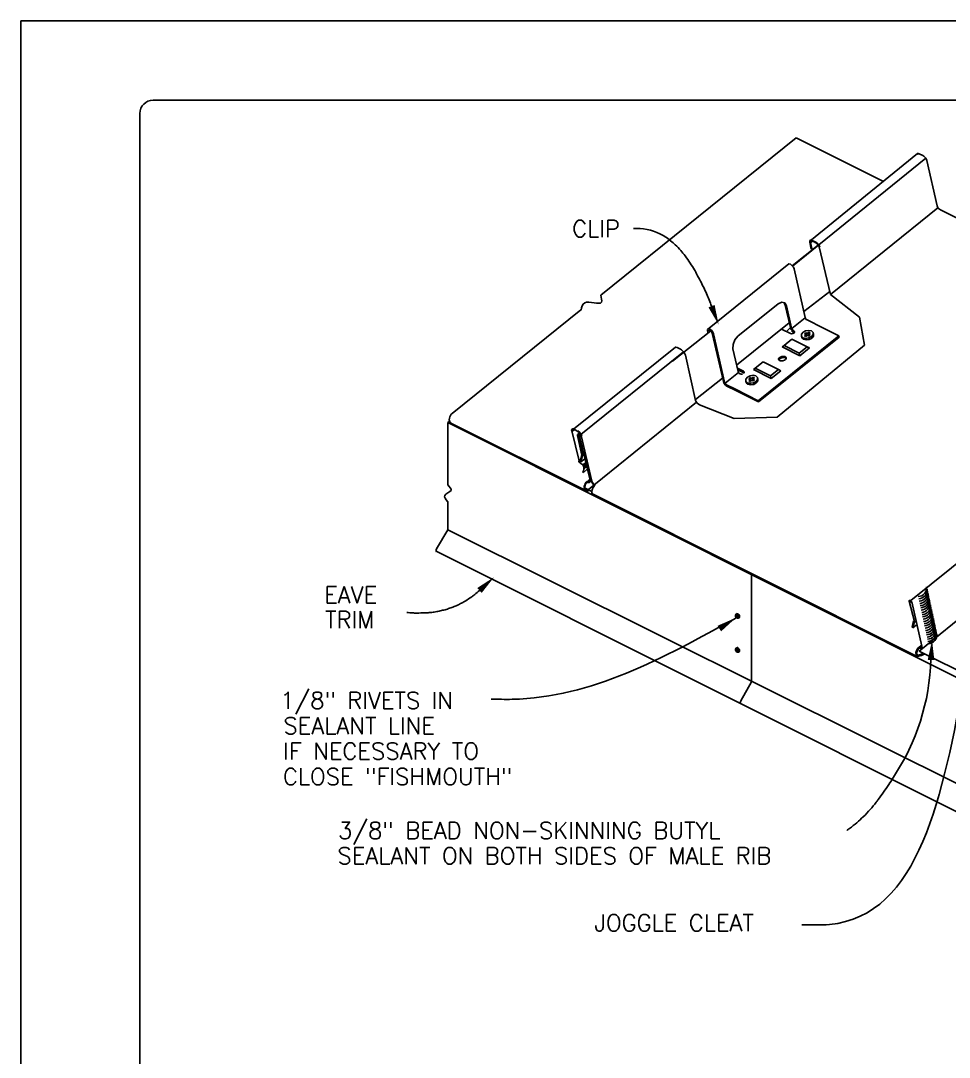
# Model space of a CAD drawing. Extents: x 119.2 to 127.7, y -2.6 to 8.4.
# Drawn here: x 119.209 to 123.594, y 3.485 to 8.379 of the extents above; entities that cross this region are included whole.
import ezdxf
from ezdxf.enums import TextEntityAlignment as Align

# ---------------------------------------------------------------- set-up
doc = ezdxf.new("R2010")
doc.units = 0
doc.header["$LTSCALE"] = 0.5
doc.header["$MEASUREMENT"] = 0
for name, color, linetype in [('BORDER', 9, 'CONTINUOUS'), ('DIM', 4, 'CONTINUOUS'), ('DWG', 2, 'CONTINUOUS'), ('PEN2', 7, 'CONTINUOUS')]:
    doc.layers.add(name, color=color, linetype=linetype)
doc.styles.get("Standard").update_dxf_attribs({"font": 'romans.shx'})

msp = doc.modelspace()

# ---------------------------------------------------------------- hatches: boundary and pattern name
at = {"layer": 'DWG'}
h = msp.add_hatch(dxfattribs=at)
h.set_pattern_fill('ANSI38', color=256, scale=0.25, style=0)
h.set_pattern_definition([(45, (121.66664, 5.09126), (-0.0220971, 0.0220971), []), (135, (121.66664, 5.09126), (-0.06629126, 0.0220971), [0.078125, -0.046875])])
h.paths.add_polyline_path([(122.8471, 6.9216), (122.8434, 6.9306), (122.8384, 6.9525), (122.8021, 6.9232), (122.8441, 6.9021), (122.8494, 6.9006), (122.8554, 6.9014), (122.8606, 6.9044), (122.8629, 6.9081), (122.8629, 6.9119), (122.8599, 6.9149), (122.8614, 6.9081), (122.8606, 6.9081), (122.8531, 6.9141)])

# ---------------------------------------------------------------- linework, layer by layer
at = {"layer": 'BORDER'}
for p, q in [((127.709, 8.3787), (119.209, 8.3787)), ((119.209, 8.3787), (119.209, -2.6213)), ((127.2715, 8.0037), (119.834, 8.0037)), ((119.7715, 7.9412), (119.7715, -2.1838))]:
    msp.add_line(p, q, dxfattribs=at)
msp.add_arc((119.834, 7.9412), 0.0625, 90, 180, dxfattribs=at)
at = {"layer": 'DIM', "color": 5}
for points, format in [([(122.4712, 7.0311, 0.010977), (122.4476, 7.0903, 0.018952), (122.4319, 7.1237, 0.001775), (122.3964, 7.1918, 0.010811), (122.3903, 7.2028, 0.015638), (122.3706, 7.2344, 0.013916), (122.3464, 7.2684, 0.020095), (122.3255, 7.294, 0.018129), (122.3002, 7.3205, 0.025296), (122.2779, 7.3402, 0.023451), (122.2518, 7.359, 0.030077), (122.2276, 7.3727, 0.131811), (122.1023, 7.3975, 0.032292)], "xyb"), ([(122.5048, 6.9436, 0, 0.0313, 0), (122.4712, 7.0311, 0.0313, 0.0313, 0)], "xyseb"), ([(121.4445, 5.7519, 0, 0.0313, 0), (121.3752, 5.6888, 0.0313, 0.0313, 0)], "xyseb"), ([(121.3752, 5.6888, -0.01402), (121.3527, 5.6693, -0.024948), (121.3392, 5.6594, -0.002784), (121.3075, 5.6386, -0.014114), (121.3011, 5.6348, -0.014531), (121.2812, 5.6242, -0.014488), (121.2608, 5.6148, -0.014349), (121.2397, 5.6066, -0.014475), (121.2183, 5.5996, -0.013802), (121.1959, 5.5937, -0.014079), (121.1736, 5.5891, -0.012967), (121.15, 5.5855, -0.013363), (121.1268, 5.5833, -0.011951), (121.1197, 5.583, -0.002048), (121.0778, 5.5822, -0.021234), (121.0594, 5.5828, -0.009835), (121.0324, 5.5852)], "xyb"), ([(122.5866, 5.5599, 0, 0.0313, 0), (122.5079, 5.5089, 0.0313, 0.0313, 0)], "xyseb"), ([(123.5126, 5.4542, 0, 0.0313, 0), (123.5077, 5.3606, 0.0313, 0.0313, 0)], "xyseb"), ([(123.5069, 5.3631, -0.141025), (123.3299, 4.8068, -0.021594), (123.3079, 4.772, -0.00226), (123.2586, 4.7015, -0.012453), (123.2492, 4.689, -0.016483), (123.2207, 4.655, -0.015189), (123.1875, 4.6202, -0.019589), (123.1572, 4.5925, -0.018335), (123.1228, 4.5656, -0.009412), (123.1095, 4.5563, -0.009634)], "xyb")]:
    msp.add_lwpolyline(points, format=format, dxfattribs=at)
for points in [[(121.4298, 5.1759), (121.5302, 5.175), (122.5862, 5.5584)], [(122.8976, 4.1106), (123.0278, 4.112), (123.6693, 5.2936)]]:
    msp.add_spline(points, degree=3, dxfattribs=at)
at = {"layer": 'DWG'}
for p, q in [((122.8707, 7.826), (121.9483, 7.0826)), ((122.8707, 7.826), (123.2802, 7.6213)), ((123.4437, 7.7525), (122.9351, 7.3381)), ((123.4415, 7.7503), (123.4437, 7.7525)), ((123.4475, 7.7525), (123.4437, 7.7525)), ((123.4445, 7.7473), (123.446, 7.7488)), ((123.446, 7.7488), (123.4475, 7.7525)), ((123.4475, 7.7525), (123.452, 7.751)), ((123.452, 7.751), (123.4685, 7.7428)), ((123.4685, 7.7428), (123.4737, 7.7398)), ((123.4737, 7.7398), (123.4782, 7.7353)), ((123.4782, 7.7353), (123.4827, 7.73)), ((123.4827, 7.73), (122.8533, 7.2205)), ((123.4827, 7.73), (123.4857, 7.724)), ((123.4857, 7.724), (123.4872, 7.7188)), ((123.4872, 7.7188), (123.4857, 7.724)), ((123.536, 7.505), (123.4872, 7.7188)), ((123.5405, 7.496), (123.033, 7.0862)), ((123.5375, 7.5005), (123.536, 7.505)), ((123.5375, 7.5005), (123.5405, 7.496)), ((123.5405, 7.496), (123.5435, 7.4923)), ((123.5435, 7.4923), (123.5405, 7.496)), ((123.5472, 7.4885), (123.5435, 7.4923)), ((123.5435, 7.4923), (123.5472, 7.4885)), ((123.5517, 7.4855), (123.5472, 7.4885)), ((123.5472, 7.4885), (123.5517, 7.4855)), ((123.5472, 7.4885), (123.5517, 7.4855)), ((123.5517, 7.4855), (124.267, 7.1278)), ((122.9409, 7.3424), (122.9349, 7.3371)), ((122.9349, 7.3371), (122.9356, 7.3409)), ((122.9356, 7.3409), (122.9349, 7.3371)), ((122.9349, 7.3326), (122.9461, 7.3409)), ((122.9356, 7.3409), (122.9379, 7.3424)), ((122.9386, 7.3424), (122.9356, 7.3409)), ((122.9439, 7.3409), (122.9379, 7.3349)), ((122.9424, 7.3431), (122.9386, 7.3424)), ((122.9424, 7.3431), (122.9409, 7.3394)), ((122.9409, 7.3394), (122.9409, 7.3424)), ((122.9409, 7.3394), (122.9469, 7.3409)), ((122.9641, 7.3296), (122.9424, 7.3431)), ((122.9461, 7.3409), (122.9439, 7.3409)), ((122.9469, 7.3409), (122.9634, 7.3334)), ((122.8519, 7.222), (122.9744, 7.3194)), ((122.9349, 7.3371), (122.9349, 7.3326)), ((122.9349, 7.3326), (122.9424, 7.3004)), ((122.9379, 7.3349), (122.9409, 7.3394)), ((122.9379, 7.3349), (122.9386, 7.3371)), ((122.9386, 7.3371), (122.9379, 7.3349)), ((122.9386, 7.3311), (122.9379, 7.3349)), ((122.9386, 7.3371), (122.9409, 7.3394)), ((122.9386, 7.3311), (122.9469, 7.3371)), ((122.9454, 7.3026), (122.9386, 7.3311)), ((122.9439, 7.3394), (122.9409, 7.3394)), ((122.9409, 7.3394), (122.9491, 7.3386)), ((122.9424, 7.3004), (122.9454, 7.3026)), ((122.9476, 7.3379), (122.9439, 7.3394)), ((122.9491, 7.3386), (122.9476, 7.3379)), ((122.9634, 7.3334), (122.9731, 7.3251)), ((122.9784, 7.3154), (122.9641, 7.3296)), ((122.9679, 7.3274), (122.9641, 7.3296)), ((122.9679, 7.3274), (122.9679, 7.3296)), ((122.9716, 7.3236), (122.9679, 7.3274)), ((122.9776, 7.3146), (122.9716, 7.3236)), ((122.9731, 7.3251), (122.9806, 7.3146)), ((122.9761, 7.3199), (122.9746, 7.3191)), ((122.9746, 7.3191), (122.9776, 7.3146)), ((122.9769, 7.3199), (122.9761, 7.3199)), ((122.9776, 7.3146), (122.9791, 7.3109)), ((122.9806, 7.3146), (122.9784, 7.3154)), ((122.9791, 7.3109), (122.9806, 7.3116)), ((122.9791, 7.3109), (123.033, 7.0862)), ((122.9806, 7.3146), (122.9821, 7.3094)), ((122.4526, 6.9216), (122.8368, 7.231)), ((122.8366, 7.2306), (122.8434, 7.2291)), ((122.8434, 7.2291), (122.8509, 7.2231)), ((122.8524, 7.2231), (122.8501, 7.2254)), ((122.8509, 7.2231), (122.8576, 7.2156)), ((122.8576, 7.2156), (122.8614, 7.2066)), ((122.8614, 7.2066), (122.9131, 6.9779)), ((122.9069, 7.0055), (123.0294, 7.101)), ((122.8029, 7.0506), (122.7864, 7.0424)), ((122.8171, 7.0476), (122.8029, 7.0506)), ((122.8194, 7.0364), (122.8134, 7.0476)), ((122.8254, 7.0334), (122.8171, 7.0476)), ((123.033, 7.0862), (123.1704, 6.9794)), ((121.8541, 7.0144), (121.2467, 6.525)), ((122.7864, 7.0424), (122.5959, 6.8894)), ((122.8434, 6.9306), (122.8194, 7.0364)), ((122.8194, 7.0364), (122.8254, 7.0334)), ((122.8494, 6.9269), (122.8254, 7.0334)), ((122.5898, 6.7522), (122.8384, 6.9525)), ((122.8501, 6.9254), (122.9139, 6.9764)), ((122.9131, 6.9779), (122.9154, 6.9734)), ((122.9154, 6.9734), (122.9184, 6.9689)), ((122.9184, 6.9689), (122.9229, 6.9659)), ((122.9229, 6.9659), (122.9964, 6.9291)), ((123.1704, 6.9794), (123.194, 6.8473)), ((122.2873, 6.772), (122.4676, 6.9153)), ((122.4571, 6.9246), (122.4526, 6.9216)), ((122.4526, 6.9171), (122.4526, 6.9216)), ((122.4534, 6.9059), (122.4526, 6.9171)), ((122.4631, 6.9231), (122.4571, 6.9246)), ((122.4594, 6.9156), (122.4586, 6.9134)), ((122.4624, 6.9156), (122.4586, 6.9134)), ((122.4586, 6.9134), (122.4594, 6.9156)), ((122.4586, 6.9134), (122.4594, 6.9104)), ((122.4624, 6.9179), (122.4594, 6.9156)), ((122.4594, 6.9156), (122.4616, 6.9171)), ((122.4654, 6.9164), (122.4616, 6.9171)), ((122.4646, 6.9194), (122.4624, 6.9179)), ((122.4631, 6.9231), (122.4706, 6.9171)), ((122.4639, 6.9186), (122.4646, 6.9194)), ((122.4691, 6.9134), (122.4654, 6.9164)), ((122.4661, 6.9141), (122.4699, 6.9111)), ((122.4729, 6.9089), (122.4691, 6.9134)), ((122.4774, 6.9089), (122.4706, 6.9171)), ((122.4736, 6.9059), (122.4714, 6.9081)), ((122.4744, 6.9036), (122.4729, 6.9089)), ((122.527, 6.6747), (122.4744, 6.9036)), ((122.4811, 6.9006), (122.4774, 6.9089)), ((122.5329, 6.6719), (122.4811, 6.9006)), ((122.8441, 6.9021), (122.8021, 6.9232)), ((122.8471, 6.9216), (122.8434, 6.9306)), ((122.8494, 6.9006), (122.8441, 6.9021)), ((122.8471, 6.9216), (122.8516, 6.9224)), ((122.8531, 6.9141), (122.8471, 6.9216)), ((122.8516, 6.9224), (122.8494, 6.9269)), ((122.8554, 6.9014), (122.8494, 6.9006)), ((122.8516, 6.9224), (122.8554, 6.9179)), ((122.8606, 6.9081), (122.8531, 6.9141)), ((122.8554, 6.9179), (122.8591, 6.9149)), ((122.8606, 6.9044), (122.8554, 6.9014)), ((122.8591, 6.9149), (122.8599, 6.9149)), ((122.8614, 6.9081), (122.8599, 6.9149)), ((122.8599, 6.9149), (122.8629, 6.9119)), ((122.8599, 6.9149), (122.8629, 6.9119)), ((122.8629, 6.9081), (122.8606, 6.9044)), ((122.8606, 6.9081), (122.8606, 6.9081)), ((122.8614, 6.9081), (122.8606, 6.9081)), ((122.8614, 6.9081), (122.8614, 6.9081)), ((122.8629, 6.9119), (122.8629, 6.9081)), ((122.9032, 6.9082), (122.896, 6.8988)), ((122.9157, 6.9146), (122.9032, 6.9082)), ((122.9101, 6.9003), (122.9168, 6.9057)), ((122.9168, 6.897), (122.9101, 6.9003)), ((122.9145, 6.8985), (122.9178, 6.9011)), ((122.9306, 6.9169), (122.9157, 6.9146)), ((122.9178, 6.9011), (122.9168, 6.9057)), ((122.9168, 6.9057), (122.9234, 6.9023)), ((122.9178, 6.9011), (122.9244, 6.8977)), ((122.9234, 6.9023), (122.9301, 6.9077)), ((122.9244, 6.8977), (122.9234, 6.9023)), ((122.9244, 6.8977), (122.9311, 6.9029)), ((122.9311, 6.9029), (122.9301, 6.9077)), ((122.9301, 6.9077), (122.9367, 6.9041)), ((122.9367, 6.9041), (122.9303, 6.899)), ((122.9434, 6.9139), (122.9306, 6.9169)), ((122.9311, 6.9029), (122.9334, 6.9016)), ((122.9434, 6.9139), (122.9508, 6.9067)), ((122.9526, 6.8993), (122.9508, 6.9067)), ((122.9508, 6.9067), (122.9528, 6.8898)), ((122.9964, 6.9291), (123.0721, 6.8916)), ((125.0042, 6.9222), (123.4051, 5.6357)), ((122.5809, 6.8721), (122.5726, 6.8504)), ((122.5959, 6.8894), (122.5809, 6.8721)), ((123.0721, 6.8916), (122.6919, 6.5849)), ((122.6934, 6.5789), (123.0736, 6.8849)), ((122.8134, 6.8459), (122.8502, 6.8757)), ((122.8502, 6.8757), (122.9227, 6.8391)), ((122.896, 6.8988), (122.8963, 6.8893)), ((122.8978, 6.8819), (122.8963, 6.8893)), ((122.8963, 6.8893), (122.9037, 6.8819)), ((122.8978, 6.8819), (122.9055, 6.8747)), ((122.9055, 6.8747), (122.9037, 6.8819)), ((122.9037, 6.8819), (122.9165, 6.8791)), ((122.9183, 6.8719), (122.9055, 6.8747)), ((122.9104, 6.8916), (122.9168, 6.897)), ((122.917, 6.8883), (122.9104, 6.8916)), ((122.9147, 6.8898), (122.9178, 6.8924)), ((122.9313, 6.8811), (122.9165, 6.8791)), ((122.9165, 6.8791), (122.9183, 6.8719)), ((122.9178, 6.8924), (122.9168, 6.897)), ((122.9237, 6.8936), (122.917, 6.8883)), ((122.9183, 6.8719), (122.9329, 6.874)), ((122.9303, 6.8901), (122.9237, 6.8936)), ((122.9303, 6.899), (122.9313, 6.8942)), ((122.9303, 6.899), (122.937, 6.8954)), ((122.937, 6.8954), (122.9303, 6.8901)), ((122.9313, 6.8942), (122.9336, 6.8929)), ((122.9439, 6.8878), (122.9313, 6.8811)), ((122.9313, 6.8811), (122.9329, 6.874)), ((122.9329, 6.874), (122.9457, 6.8806)), ((122.951, 6.897), (122.9439, 6.8878)), ((122.9457, 6.8806), (122.9439, 6.8878)), ((122.9467, 6.8819), (122.9528, 6.8898)), ((122.9528, 6.8898), (122.951, 6.897)), ((123.0736, 6.8849), (123.0721, 6.8916)), ((121.8112, 6.4436), (122.3004, 6.838)), ((121.8462, 6.419), (122.3394, 6.8151)), ((122.2994, 6.838), (122.2972, 6.8358)), ((122.2994, 6.838), (122.3032, 6.838)), ((122.3032, 6.838), (122.3084, 6.8365)), ((122.3084, 6.8365), (122.3242, 6.8283)), ((122.3242, 6.8283), (122.3294, 6.8253)), ((122.3294, 6.8253), (122.3393, 6.8154)), ((122.3382, 6.8165), (122.3427, 6.8113)), ((122.3427, 6.8113), (122.3457, 6.8053)), ((122.3457, 6.8053), (122.348, 6.8)), ((122.3457, 6.8053), (122.348, 6.8)), ((122.5726, 6.8504), (122.5719, 6.8294)), ((122.5719, 6.8294), (122.5966, 6.7229)), ((123.194, 6.8473), (122.7811, 6.5069)), ((122.8134, 6.8459), (122.805, 6.8391)), ((122.805, 6.8391), (122.8883, 6.7973)), ((122.8134, 6.8459), (122.8858, 6.8095)), ((122.8858, 6.8095), (122.9226, 6.8392)), ((122.8858, 6.8095), (122.8883, 6.7973)), ((122.8883, 6.7973), (122.9334, 6.8337)), ((122.9227, 6.8391), (122.9334, 6.8337)), ((122.348, 6.8), (122.396, 6.5863)), ((122.6777, 6.7387), (122.7145, 6.7685)), ((122.7145, 6.7685), (122.787, 6.7319)), ((122.5351, 6.6674), (122.5981, 6.7184)), ((122.6221, 6.7236), (122.5936, 6.7379)), ((122.6236, 6.7169), (122.5951, 6.7311)), ((122.5981, 6.7184), (122.5966, 6.7229)), ((122.5981, 6.7184), (122.6019, 6.7139)), ((122.6019, 6.7139), (122.6064, 6.7109)), ((122.6064, 6.7109), (122.6116, 6.7094)), ((122.6064, 6.7109), (122.6064, 6.7109)), ((122.6116, 6.7094), (122.6176, 6.7101)), ((122.6251, 6.7206), (122.6221, 6.7236)), ((122.6236, 6.7169), (122.6221, 6.7236)), ((122.6221, 6.7236), (122.6251, 6.7206)), ((122.6229, 6.7131), (122.6259, 6.7169)), ((122.6236, 6.7169), (122.6244, 6.7161)), ((122.6244, 6.7161), (122.6236, 6.7169)), ((122.6259, 6.7169), (122.6251, 6.7206)), ((122.6251, 6.7206), (122.6259, 6.7184)), ((122.6531, 6.7026), (122.6676, 6.7049)), ((122.6676, 6.7049), (122.6804, 6.7018)), ((122.6777, 6.7387), (122.6693, 6.732)), ((122.6693, 6.732), (122.7526, 6.6901)), ((122.6777, 6.7387), (122.7501, 6.7023)), ((122.7501, 6.7023), (122.7869, 6.732)), ((122.7526, 6.6901), (122.7977, 6.7265)), ((122.787, 6.7319), (122.7977, 6.7265)), ((122.5233, 6.6908), (122.395, 6.5906)), ((122.5306, 6.6666), (122.527, 6.6747)), ((122.5306, 6.6666), (122.5329, 6.6719)), ((122.5351, 6.6674), (122.5306, 6.6666)), ((122.5366, 6.6584), (122.5306, 6.6666)), ((122.5329, 6.6719), (122.5351, 6.6674)), ((122.5389, 6.6629), (122.5351, 6.6674)), ((122.5441, 6.6531), (122.5366, 6.6584)), ((122.5426, 6.6599), (122.5389, 6.6629)), ((122.5426, 6.6599), (122.5389, 6.6629)), ((122.5839, 6.6389), (122.5426, 6.6599)), ((122.6334, 6.6867), (122.6405, 6.6962)), ((122.6336, 6.6773), (122.6334, 6.6867)), ((122.6336, 6.6773), (122.6352, 6.6698)), ((122.641, 6.6698), (122.6336, 6.6773)), ((122.6352, 6.6698), (122.6426, 6.6627)), ((122.6405, 6.6962), (122.6531, 6.7026)), ((122.6426, 6.6627), (122.641, 6.6698)), ((122.6538, 6.667), (122.641, 6.6698)), ((122.6426, 6.6627), (122.6556, 6.6599)), ((122.6472, 6.6883), (122.6538, 6.6936)), ((122.6541, 6.6849), (122.6472, 6.6883)), ((122.6474, 6.6796), (122.6541, 6.6849)), ((122.6543, 6.6762), (122.6474, 6.6796)), ((122.6548, 6.689), (122.6518, 6.6865)), ((122.6551, 6.6803), (122.652, 6.6778)), ((122.6548, 6.689), (122.6538, 6.6936)), ((122.6538, 6.6936), (122.6607, 6.6903)), ((122.6687, 6.6691), (122.6538, 6.667)), ((122.6538, 6.667), (122.6556, 6.6599)), ((122.6541, 6.6849), (122.6551, 6.6803)), ((122.661, 6.6816), (122.6543, 6.6762)), ((122.6618, 6.6857), (122.6548, 6.689)), ((122.6556, 6.6599), (122.6702, 6.6619)), ((122.6607, 6.6903), (122.6674, 6.6957)), ((122.6618, 6.6857), (122.6607, 6.6903)), ((122.6676, 6.678), (122.661, 6.6816)), ((122.6684, 6.6908), (122.6618, 6.6857)), ((122.6684, 6.6908), (122.6674, 6.6957)), ((122.6674, 6.6957), (122.674, 6.6921)), ((122.674, 6.6921), (122.6674, 6.6867)), ((122.6687, 6.6821), (122.6674, 6.6867)), ((122.6674, 6.6867), (122.6743, 6.6834)), ((122.6743, 6.6834), (122.6676, 6.678)), ((122.6707, 6.6895), (122.6684, 6.6908)), ((122.6687, 6.6821), (122.671, 6.6808)), ((122.6812, 6.6757), (122.6687, 6.6691)), ((122.6702, 6.6619), (122.6687, 6.6691)), ((122.6702, 6.6619), (122.6827, 6.6686)), ((122.6804, 6.7018), (122.6881, 6.6947)), ((122.6884, 6.6849), (122.6812, 6.6757)), ((122.6812, 6.6757), (122.6827, 6.6686)), ((122.6827, 6.6686), (122.6899, 6.6778)), ((122.6896, 6.6872), (122.6881, 6.6947)), ((122.6881, 6.6947), (122.6899, 6.6778)), ((122.6899, 6.6778), (122.6884, 6.6849)), ((122.7501, 6.7023), (122.7526, 6.6901)), ((125.0612, 6.7017), (123.4515, 5.4027)), ((122.5854, 6.6329), (122.5441, 6.6531)), ((122.5839, 6.6389), (122.6919, 6.5849)), ((122.6934, 6.5789), (122.5854, 6.6329)), ((122.4004, 6.5773), (121.8824, 6.16)), ((122.396, 6.5863), (122.3975, 6.5818)), ((122.3975, 6.5818), (122.4035, 6.5728)), ((122.4035, 6.5728), (122.4005, 6.5773)), ((122.408, 6.5698), (122.4035, 6.5728)), ((122.4117, 6.5668), (122.408, 6.5698)), ((122.408, 6.5698), (122.4139, 6.565)), ((122.5786, 6.5001), (122.4139, 6.565)), ((122.6919, 6.5849), (122.6934, 6.5789)), ((122.6919, 6.5849), (122.6934, 6.5789)), ((121.2385, 6.5145), (121.2355, 6.5085)), ((121.2385, 6.5145), (121.2422, 6.5205)), ((121.2467, 6.525), (121.2422, 6.5205)), ((121.2252, 6.4822), (121.2336, 6.4879)), ((121.2252, 6.1874), (121.2252, 6.4822)), ((123.8343, 5.1752), (121.2252, 6.4822)), ((121.2325, 6.495), (121.2332, 6.5017)), ((121.2325, 6.495), (121.2332, 6.5017)), ((121.2332, 6.489), (121.2325, 6.495)), ((121.2332, 6.5017), (121.2355, 6.5085)), ((121.2332, 6.489), (121.2347, 6.4845)), ((121.2377, 6.4807), (121.2347, 6.4845)), ((121.2375, 6.4809), (121.8835, 6.158)), ((121.2415, 6.4792), (121.2377, 6.4807)), ((122.7811, 6.5069), (122.5786, 6.5001)), ((121.8107, 6.4467), (121.8122, 6.4505)), ((121.8107, 6.4467), (121.8197, 6.4505)), ((121.8122, 6.4505), (121.8107, 6.4467)), ((121.8115, 6.4422), (121.8107, 6.4467)), ((121.813, 6.4437), (121.8115, 6.4422)), ((121.8115, 6.4422), (121.813, 6.4437)), ((121.846, 6.3012), (121.8115, 6.4422)), ((121.822, 6.4505), (121.8122, 6.4505)), ((121.8137, 6.4445), (121.8152, 6.4467)), ((121.8145, 6.4407), (121.8137, 6.4445)), ((121.8182, 6.452), (121.8145, 6.452)), ((121.8227, 6.4467), (121.8145, 6.4407)), ((121.8167, 6.4482), (121.8152, 6.4467)), ((121.8197, 6.449), (121.8167, 6.4482)), ((121.8182, 6.452), (121.8197, 6.449)), ((121.8227, 6.4505), (121.8182, 6.452)), ((121.8197, 6.4505), (121.8197, 6.449)), ((121.8197, 6.449), (121.8235, 6.4475)), ((121.8227, 6.4505), (121.822, 6.4505)), ((121.84, 6.4392), (121.8227, 6.4505)), ((121.825, 6.4482), (121.8227, 6.4467)), ((121.8235, 6.4475), (121.825, 6.4482)), ((121.8385, 6.425), (121.8377, 6.4235)), ((121.8377, 6.4212), (121.8422, 6.4242)), ((121.8475, 6.419), (121.8377, 6.4235)), ((121.8377, 6.4235), (121.8377, 6.4212)), ((121.8587, 6.3282), (121.8377, 6.4212)), ((121.8482, 6.431), (121.8385, 6.425)), ((121.8407, 6.4257), (121.8385, 6.425)), ((121.849, 6.4347), (121.8392, 6.443)), ((121.8394, 6.4136), (121.8417, 6.4154)), ((121.8437, 6.437), (121.84, 6.4392)), ((121.84, 6.4392), (121.852, 6.4295)), ((121.8407, 6.4212), (121.8505, 6.4272)), ((121.843, 6.425), (121.8407, 6.4257)), ((121.8452, 6.4235), (121.8407, 6.4212)), ((121.8407, 6.4212), (121.8407, 6.4197)), ((121.8407, 6.4197), (121.8407, 6.4212)), ((121.8565, 6.4205), (121.8407, 6.4197)), ((121.8407, 6.4197), (121.8625, 6.326)), ((121.8422, 6.4242), (121.843, 6.425)), ((121.8452, 6.4205), (121.8422, 6.422)), ((121.843, 6.425), (121.8452, 6.4235)), ((121.8475, 6.4332), (121.8437, 6.437)), ((121.8497, 6.4175), (121.8452, 6.4235)), ((121.8452, 6.4235), (121.8475, 6.4205)), ((121.8467, 6.4182), (121.8452, 6.4205)), ((121.8475, 6.4167), (121.8467, 6.4182)), ((121.8512, 6.4287), (121.8475, 6.4332)), ((121.8475, 6.4205), (121.8527, 6.4242)), ((121.8977, 6.2097), (121.8475, 6.4167)), ((121.849, 6.4347), (121.8482, 6.431)), ((121.8565, 6.4242), (121.849, 6.4347)), ((121.8542, 6.425), (121.8497, 6.4175)), ((121.8497, 6.4175), (121.8505, 6.4152)), ((121.8505, 6.4152), (121.855, 6.4182)), ((121.852, 6.4295), (121.8512, 6.4287)), ((121.8512, 6.4287), (121.8535, 6.4242)), ((121.8527, 6.4242), (121.8565, 6.4242)), ((121.855, 6.4197), (121.8535, 6.4242)), ((121.855, 6.4182), (121.8565, 6.4205)), ((121.9067, 6.2045), (121.855, 6.4197)), ((121.858, 6.4182), (121.8565, 6.4242)), ((121.8587, 6.3282), (121.8512, 6.299)), ((121.8625, 6.326), (121.8542, 6.296)), ((121.8602, 6.329), (121.8587, 6.3282)), ((121.8662, 6.329), (121.8602, 6.329)), ((121.8625, 6.326), (121.8662, 6.329)), ((121.843, 6.3027), (121.8527, 6.296)), ((121.8475, 6.2975), (121.843, 6.3027)), ((121.8445, 6.299), (121.846, 6.3012)), ((121.8467, 6.2952), (121.8445, 6.299)), ((121.846, 6.3012), (121.8527, 6.3072)), ((121.8505, 6.2937), (121.8467, 6.2952)), ((121.8505, 6.2997), (121.8475, 6.2975)), ((121.8497, 6.2915), (121.8512, 6.2922)), ((121.864, 6.2817), (121.8497, 6.2915)), ((121.8512, 6.2922), (121.8505, 6.2937)), ((121.8557, 6.302), (121.8512, 6.299)), ((121.8512, 6.299), (121.8557, 6.302)), ((121.8512, 6.299), (121.8542, 6.296)), ((121.8542, 6.296), (121.8707, 6.3095)), ((121.8632, 6.2795), (121.867, 6.2765)), ((121.8662, 6.2757), (121.8632, 6.2795)), ((121.864, 6.2817), (121.8752, 6.29)), ((121.8677, 6.278), (121.864, 6.2817)), ((121.8715, 6.2697), (121.8662, 6.2757)), ((121.8662, 6.2465), (121.8677, 6.269)), ((121.867, 6.2765), (121.8677, 6.278)), ((121.8677, 6.278), (121.8767, 6.2847)), ((121.87, 6.2735), (121.8677, 6.278)), ((121.879, 6.275), (121.8677, 6.269)), ((121.8677, 6.272), (121.8692, 6.2727)), ((121.8677, 6.269), (121.8677, 6.272)), ((121.8677, 6.269), (121.8715, 6.2697)), ((121.8692, 6.2727), (121.87, 6.2735)), ((121.8775, 6.2795), (121.87, 6.2735)), ((121.87, 6.2735), (121.8715, 6.2697)), ((121.8715, 6.2667), (121.879, 6.2727)), ((121.8715, 6.2697), (121.8715, 6.2667)), ((121.8767, 6.2847), (121.8775, 6.2795)), ((121.8625, 6.2495), (121.867, 6.2532)), ((121.8662, 6.2465), (121.8625, 6.2495)), ((121.8662, 6.2465), (121.882, 6.26)), ((121.87, 6.1812), (121.8692, 6.1745)), ((121.8692, 6.1745), (121.8707, 6.1775)), ((121.8722, 6.188), (121.87, 6.1812)), ((121.87, 6.1685), (121.8722, 6.1767)), ((121.873, 6.1707), (121.87, 6.1685)), ((121.87, 6.1685), (121.8715, 6.164)), ((121.8707, 6.1775), (121.8737, 6.1835)), ((121.906, 6.1565), (121.8714, 6.1737)), ((121.8752, 6.194), (121.8722, 6.188)), ((121.8722, 6.1767), (121.8737, 6.1835)), ((121.8752, 6.1662), (121.873, 6.1707)), ((121.8737, 6.1835), (121.876, 6.1902)), ((121.879, 6.2), (121.8752, 6.194)), ((121.8782, 6.1632), (121.8752, 6.1662)), ((121.876, 6.1902), (121.8805, 6.1962)), ((121.8782, 6.1977), (121.8805, 6.1962)), ((121.879, 6.2), (121.8842, 6.2045)), ((121.8805, 6.1962), (121.885, 6.2015)), ((121.8827, 6.2022), (121.8902, 6.1992)), ((121.8857, 6.2007), (121.8827, 6.2022)), ((121.8842, 6.2045), (121.885, 6.2037)), ((121.8842, 6.2037), (121.885, 6.2037)), ((121.885, 6.2015), (121.8842, 6.2037)), ((121.885, 6.2037), (121.8932, 6.2105)), ((121.885, 6.2037), (121.8887, 6.203)), ((121.885, 6.2037), (121.885, 6.2037)), ((121.9015, 6.212), (121.8857, 6.2007)), ((121.8887, 6.203), (121.903, 6.206)), ((121.8917, 6.203), (121.8887, 6.203)), ((121.9052, 6.2082), (121.8902, 6.1992)), ((121.8902, 6.1992), (121.8917, 6.203)), ((121.8902, 6.1992), (121.894, 6.1992)), ((121.8932, 6.2045), (121.8917, 6.203)), ((121.8917, 6.203), (121.8932, 6.2045)), ((121.8932, 6.2105), (121.8977, 6.2097)), ((121.894, 6.2112), (121.8962, 6.2127)), ((121.8947, 6.2075), (121.894, 6.2112)), ((121.894, 6.2045), (121.8947, 6.2075)), ((121.894, 6.1992), (121.903, 6.206)), ((121.897, 6.2022), (121.894, 6.2045)), ((121.8962, 6.2127), (121.8977, 6.2097)), ((121.8977, 6.2045), (121.897, 6.2022)), ((121.8977, 6.2097), (121.8977, 6.2045)), ((121.8977, 6.2045), (121.9022, 6.2082)), ((121.903, 6.206), (121.8977, 6.2045)), ((121.9022, 6.2082), (121.9052, 6.2082)), ((121.903, 6.206), (121.9037, 6.206)), ((121.9052, 6.2075), (121.9037, 6.206)), ((121.9037, 6.206), (121.9052, 6.2075)), ((121.9037, 6.206), (121.9052, 6.2007)), ((121.909, 6.1955), (121.9052, 6.2007)), ((121.9052, 6.2007), (121.9142, 6.1902)), ((121.9082, 6.2007), (121.9067, 6.2045)), ((121.909, 6.1692), (121.9075, 6.1625)), ((121.9075, 6.1647), (121.909, 6.1692)), ((121.9112, 6.1962), (121.9082, 6.2007)), ((121.9142, 6.1917), (121.9082, 6.2007)), ((121.909, 6.1955), (121.9097, 6.1962)), ((121.9127, 6.1895), (121.909, 6.1955)), ((121.909, 6.1692), (121.912, 6.1752)), ((121.912, 6.1752), (121.9105, 6.173)), ((121.912, 6.1752), (121.9165, 6.1812)), ((121.918, 6.185), (121.9127, 6.1895)), ((121.9142, 6.1917), (121.9187, 6.1842)), ((121.9142, 6.1902), (121.9142, 6.1917)), ((121.9165, 6.1812), (121.921, 6.1857)), ((121.9165, 6.1812), (121.918, 6.185)), ((121.9217, 6.1857), (121.918, 6.188)), ((121.918, 6.185), (121.9187, 6.1865)), ((121.9187, 6.1842), (121.918, 6.185)), ((121.8715, 6.164), (121.8745, 6.1602)), ((121.8745, 6.1602), (121.8752, 6.1602)), ((121.8752, 6.1602), (121.879, 6.158)), ((121.8827, 6.1625), (121.8782, 6.1632)), ((121.879, 6.158), (121.8835, 6.158)), ((121.888, 6.1632), (121.8827, 6.1625)), ((121.8835, 6.158), (121.8887, 6.1595)), ((121.891, 6.161), (121.888, 6.1632)), ((121.8887, 6.1595), (121.891, 6.161)), ((121.9075, 6.1625), (121.9067, 6.1557)), ((121.9067, 6.1557), (121.9067, 6.1497)), ((121.9067, 6.1497), (121.909, 6.1452)), ((121.909, 6.1452), (121.912, 6.1415)), ((121.909, 6.1452), (123.4457, 5.375)), ((121.912, 6.1415), (121.9157, 6.14)), ((121.2252, 5.975), (121.2252, 6.1082)), ((121.1727, 5.885), (121.2252, 5.975)), ((124.4982, 4.3445), (121.2252, 5.975)), ((121.1712, 5.8813), (121.1705, 5.8768)), ((121.1705, 5.8768), (121.1712, 5.8738)), ((121.1705, 5.8768), (121.1712, 5.8738)), ((121.1712, 5.8813), (121.1727, 5.885)), ((121.1727, 5.885), (121.1712, 5.8813)), ((121.1712, 5.8738), (121.1727, 5.8715)), ((121.1712, 5.8738), (123.7842, 4.5658)), ((122.6607, 5.763), (122.6607, 5.2573)), ((123.4045, 5.6405), (123.4052, 5.642)), ((123.4082, 5.6412), (123.4045, 5.6382)), ((123.4045, 5.6405), (123.4045, 5.6382)), ((123.4045, 5.6382), (123.4045, 5.6405)), ((123.4045, 5.6405), (123.4075, 5.6382)), ((123.415, 5.6337), (123.4045, 5.6405)), ((123.4075, 5.6367), (123.4045, 5.6405)), ((123.4045, 5.6382), (123.4292, 5.5422)), ((123.4052, 5.642), (123.4067, 5.6427)), ((123.4067, 5.6427), (123.409, 5.642)), ((123.4112, 5.639), (123.4075, 5.6367)), ((123.4075, 5.6367), (123.4075, 5.6382)), ((123.4075, 5.6382), (123.4075, 5.6367)), ((123.4082, 5.639), (123.4082, 5.6412)), ((123.4097, 5.6382), (123.4082, 5.639)), ((123.409, 5.642), (123.412, 5.6397)), ((123.412, 5.6367), (123.4097, 5.6382)), ((123.412, 5.6397), (123.4142, 5.6375)), ((123.4142, 5.633), (123.412, 5.6367)), ((123.4142, 5.6375), (123.4135, 5.6352)), ((123.4135, 5.6352), (123.4142, 5.633)), ((123.4142, 5.6375), (123.4165, 5.6345)), ((123.4165, 5.6345), (123.415, 5.6337)), ((123.4637, 5.426), (123.4165, 5.6345)), ((123.433, 5.546), (123.418, 5.5152)), ((123.418, 5.5152), (123.4255, 5.5452)), ((123.4292, 5.5422), (123.421, 5.513)), ((123.4255, 5.5452), (123.427, 5.546)), ((123.421, 5.513), (123.418, 5.5152)), ((123.418, 5.5152), (123.421, 5.513)), ((123.421, 5.513), (123.4375, 5.5257)), ((123.436, 5.3915), (123.4367, 5.3975)), ((123.439, 5.3937), (123.436, 5.3915)), ((123.4367, 5.3975), (123.4427, 5.4072)), ((123.439, 5.4012), (123.4367, 5.3975)), ((123.4367, 5.3952), (123.4367, 5.3975)), ((123.439, 5.3937), (123.4367, 5.3952)), ((123.4383, 5.392), (123.439, 5.3975)), ((123.4386, 5.3923), (123.439, 5.3937)), ((123.442, 5.411), (123.439, 5.4042)), ((123.445, 5.4072), (123.439, 5.3975)), ((123.439, 5.4042), (123.4405, 5.4005)), ((123.4405, 5.4005), (123.439, 5.3937)), ((123.4407, 5.394), (123.439, 5.3952)), ((123.4412, 5.4042), (123.4442, 5.411)), ((123.4414, 5.3946), (123.4427, 5.4005)), ((123.4427, 5.4072), (123.4457, 5.417)), ((123.4442, 5.411), (123.4435, 5.408)), ((123.448, 5.417), (123.445, 5.4072)), ((123.4457, 5.417), (123.451, 5.4215)), ((123.4607, 5.4237), (123.4465, 5.4132)), ((123.4637, 5.4215), (123.448, 5.417)), ((123.4495, 5.4192), (123.4517, 5.4207)), ((123.4517, 5.4177), (123.4495, 5.4192)), ((123.451, 5.4215), (123.4517, 5.4177)), ((123.7463, 5.255), (123.4515, 5.4027)), ((123.4517, 5.4207), (123.46, 5.4275)), ((123.4517, 5.4207), (123.4555, 5.4192)), ((123.4517, 5.4192), (123.454, 5.4177)), ((123.4525, 5.4177), (123.454, 5.4185)), ((123.457, 5.4162), (123.4525, 5.4177)), ((123.4532, 5.4215), (123.46, 5.4267)), ((123.4532, 5.4215), (123.454, 5.4177)), ((123.454, 5.4177), (123.4532, 5.4215)), ((123.4577, 5.4162), (123.4532, 5.4215)), ((123.454, 5.4177), (123.463, 5.4185)), ((123.4555, 5.4192), (123.4585, 5.42)), ((123.463, 5.4252), (123.457, 5.42)), ((123.457, 5.4162), (123.4637, 5.4215)), ((123.457, 5.42), (123.4592, 5.4207)), ((123.4607, 5.4162), (123.457, 5.4162)), ((123.4577, 5.4162), (123.4607, 5.417)), ((123.463, 5.4237), (123.4585, 5.42)), ((123.4585, 5.42), (123.4622, 5.4177)), ((123.4592, 5.4207), (123.463, 5.4237)), ((123.4607, 5.423), (123.4592, 5.4207)), ((123.4592, 5.4207), (123.4645, 5.4215)), ((123.46, 5.4275), (123.4607, 5.4275)), ((123.46, 5.4267), (123.4607, 5.4275)), ((123.4615, 5.4237), (123.46, 5.4215)), ((123.46, 5.4215), (123.463, 5.4237)), ((123.4607, 5.4275), (123.4622, 5.4282)), ((123.4622, 5.4282), (123.4607, 5.4275)), ((123.4607, 5.4275), (123.4607, 5.4237)), ((123.4615, 5.4237), (123.4607, 5.4275)), ((123.4607, 5.4275), (123.463, 5.4252)), ((123.4607, 5.4275), (123.4607, 5.423)), ((123.463, 5.4177), (123.4607, 5.4162)), ((123.4607, 5.4162), (123.463, 5.4177)), ((123.4637, 5.426), (123.4615, 5.4237)), ((123.463, 5.4237), (123.4615, 5.4237)), ((123.4622, 5.4177), (123.4645, 5.4215)), ((123.463, 5.4252), (123.4637, 5.426)), ((123.463, 5.4237), (123.463, 5.4252)), ((123.4645, 5.4215), (123.463, 5.4237)), ((123.463, 5.4177), (123.4645, 5.4215)), ((123.463, 5.4185), (123.4637, 5.4215)), ((123.4645, 5.4215), (123.463, 5.4185)), ((123.4645, 5.4215), (123.4637, 5.426)), ((123.4645, 5.4215), (123.4637, 5.426)), ((123.4637, 5.426), (123.4645, 5.4215)), ((123.4412, 5.3772), (123.4457, 5.375)), ((123.4562, 5.3802), (123.4562, 5.3802)), ((122.6607, 5.2573), (122.609, 5.1673))]:
    msp.add_line(p, q, dxfattribs=at)
at = {"layer": 'DWG', "color": 46}
for p, q in [((122.5925, 5.5798), (122.5872, 5.5768)), ((122.5902, 5.579), (122.5895, 5.5783)), ((122.5895, 5.5775), (122.5955, 5.579)), ((122.5955, 5.579), (122.5902, 5.579)), ((122.5872, 5.5768), (122.5842, 5.5715)), ((122.5842, 5.5715), (122.5842, 5.5663)), ((122.5842, 5.5663), (122.5842, 5.5715)), ((122.5842, 5.5715), (122.5842, 5.5708)), ((122.5842, 5.5708), (122.585, 5.567)), ((122.5842, 5.5693), (122.585, 5.5685)), ((122.591, 5.5625), (122.5842, 5.5693)), ((122.585, 5.5685), (122.5842, 5.5663)), ((122.585, 5.567), (122.5842, 5.5663)), ((122.5842, 5.5663), (122.5857, 5.5633)), ((122.5842, 5.5663), (122.5902, 5.5595)), ((122.585, 5.5655), (122.585, 5.5685)), ((122.585, 5.5685), (122.5872, 5.5655)), ((122.585, 5.567), (122.5872, 5.5655)), ((122.5902, 5.5595), (122.585, 5.567)), ((122.591, 5.5655), (122.585, 5.5655)), ((122.5857, 5.5745), (122.5857, 5.5633)), ((122.5857, 5.5738), (122.5872, 5.57)), ((122.5902, 5.5738), (122.5857, 5.5738)), ((122.5872, 5.57), (122.5857, 5.5693)), ((122.5857, 5.5693), (122.5872, 5.5655)), ((122.5857, 5.5633), (122.5872, 5.5655)), ((122.5857, 5.5633), (122.5872, 5.5655)), ((122.5872, 5.5655), (122.5925, 5.5768)), ((122.5872, 5.5768), (122.5985, 5.5768)), ((122.588, 5.5693), (122.5872, 5.5768)), ((122.5872, 5.5655), (122.588, 5.5738)), ((122.5917, 5.5715), (122.5872, 5.57)), ((122.5872, 5.57), (122.594, 5.5693)), ((122.5872, 5.57), (122.588, 5.5693)), ((122.5872, 5.5625), (122.5872, 5.57)), ((122.5872, 5.5655), (122.5902, 5.567)), ((122.5872, 5.5655), (122.591, 5.564)), ((122.588, 5.5618), (122.5872, 5.5655)), ((122.5872, 5.5655), (122.5872, 5.5625)), ((122.5872, 5.5655), (122.591, 5.5625)), ((122.5895, 5.5618), (122.5872, 5.5655)), ((122.5872, 5.5655), (122.5902, 5.5618)), ((122.588, 5.5738), (122.5895, 5.5775)), ((122.5917, 5.5715), (122.588, 5.5693)), ((122.588, 5.5693), (122.5917, 5.5588)), ((122.594, 5.5693), (122.588, 5.561)), ((122.5902, 5.5618), (122.588, 5.5618)), ((122.588, 5.561), (122.5902, 5.5595)), ((122.5895, 5.5783), (122.5902, 5.5738)), ((122.5925, 5.5768), (122.5895, 5.5775)), ((122.5895, 5.5775), (122.5902, 5.5738)), ((122.5917, 5.5588), (122.5895, 5.5618)), ((122.5902, 5.567), (122.6015, 5.5738)), ((122.5902, 5.5738), (122.5917, 5.5715)), ((122.5902, 5.5595), (122.5902, 5.5618)), ((122.5902, 5.5618), (122.594, 5.5595)), ((122.5955, 5.561), (122.5902, 5.5595)), ((122.5902, 5.5595), (122.5917, 5.5588)), ((122.5955, 5.5663), (122.591, 5.5655)), ((122.591, 5.5655), (122.591, 5.5625)), ((122.6, 5.564), (122.591, 5.5655)), ((122.591, 5.564), (122.5955, 5.5633)), ((122.591, 5.5625), (122.591, 5.564)), ((122.5955, 5.5745), (122.5917, 5.5715)), ((122.5917, 5.5588), (122.5925, 5.5588)), ((122.5917, 5.5588), (122.5977, 5.5588)), ((122.5977, 5.5588), (122.5917, 5.5588)), ((122.5925, 5.5768), (122.5955, 5.5745)), ((122.5985, 5.5768), (122.5925, 5.5768)), ((122.5925, 5.5588), (122.5955, 5.558)), ((122.594, 5.5595), (122.5955, 5.561)), ((122.5977, 5.5715), (122.5955, 5.5745)), ((122.5955, 5.5745), (122.5977, 5.5715)), ((122.5955, 5.561), (122.5955, 5.5663)), ((122.5955, 5.5663), (122.6037, 5.5655)), ((122.5955, 5.5633), (122.5955, 5.561)), ((122.5977, 5.5588), (122.5955, 5.561)), ((122.5955, 5.561), (122.5992, 5.561)), ((122.6015, 5.5595), (122.5955, 5.558)), ((122.5955, 5.558), (122.5977, 5.5588)), ((122.6015, 5.5738), (122.5977, 5.5715)), ((122.5977, 5.5715), (122.5992, 5.5678)), ((122.5977, 5.5588), (122.603, 5.5618)), ((122.603, 5.5618), (122.5977, 5.5588)), ((122.6015, 5.5738), (122.5985, 5.5768)), ((122.5992, 5.5678), (122.6, 5.564)), ((122.6, 5.564), (122.5992, 5.5678)), ((122.5992, 5.561), (122.6, 5.564)), ((122.5992, 5.561), (122.6, 5.564)), ((122.6, 5.564), (122.6037, 5.5655)), ((122.603, 5.5693), (122.6015, 5.5738)), ((122.603, 5.5618), (122.6015, 5.5595)), ((122.6037, 5.5655), (122.603, 5.5693)), ((122.6037, 5.5655), (122.603, 5.5693)), ((122.603, 5.5618), (122.6037, 5.5655)), ((122.5842, 5.4118), (122.5857, 5.4148)), ((122.5842, 5.4118), (122.5857, 5.4133)), ((122.588, 5.402), (122.5842, 5.4118)), ((122.5842, 5.4065), (122.5842, 5.4118)), ((122.585, 5.4088), (122.5842, 5.4118)), ((122.5917, 5.399), (122.5842, 5.4065)), ((122.585, 5.4088), (122.585, 5.4058)), ((122.5872, 5.405), (122.585, 5.4088)), ((122.5992, 5.4005), (122.585, 5.4088)), ((122.585, 5.4058), (122.5955, 5.4013)), ((122.5925, 5.42), (122.5857, 5.4133)), ((122.5857, 5.4133), (122.5895, 5.4178)), ((122.5857, 5.4148), (122.5872, 5.417)), ((122.5857, 5.4148), (122.5857, 5.4035)), ((122.5857, 5.4133), (122.5857, 5.4148)), ((122.5857, 5.4095), (122.588, 5.4095)), ((122.5872, 5.405), (122.5857, 5.4095)), ((122.5857, 5.4043), (122.5872, 5.405)), ((122.5857, 5.4035), (122.5857, 5.4043)), ((122.5872, 5.417), (122.5895, 5.4178)), ((122.5925, 5.417), (122.5872, 5.405)), ((122.5872, 5.417), (122.5985, 5.417)), ((122.5872, 5.405), (122.588, 5.414)), ((122.5872, 5.4095), (122.5872, 5.4028)), ((122.588, 5.4095), (122.5872, 5.4095)), ((122.5902, 5.4073), (122.5872, 5.405)), ((122.5895, 5.4013), (122.5872, 5.405)), ((122.5872, 5.405), (122.594, 5.3998)), ((122.6015, 5.3998), (122.5872, 5.405)), ((122.5872, 5.405), (122.591, 5.4043)), ((122.5872, 5.4028), (122.588, 5.402)), ((122.588, 5.414), (122.5902, 5.4133)), ((122.5902, 5.4133), (122.588, 5.4095)), ((122.588, 5.4095), (122.5895, 5.4088)), ((122.5895, 5.4088), (122.588, 5.4013)), ((122.591, 5.4058), (122.588, 5.402)), ((122.588, 5.402), (122.5917, 5.399)), ((122.588, 5.4013), (122.5925, 5.3983)), ((122.5895, 5.4178), (122.5955, 5.4193)), ((122.5895, 5.4178), (122.5925, 5.417)), ((122.5902, 5.4133), (122.5895, 5.4088)), ((122.5895, 5.4088), (122.5917, 5.4118)), ((122.5902, 5.402), (122.5895, 5.4013)), ((122.5895, 5.4013), (122.5902, 5.402)), ((122.5955, 5.4013), (122.5895, 5.4013)), ((122.594, 5.4095), (122.5902, 5.4133)), ((122.5977, 5.4118), (122.5902, 5.4073)), ((122.5955, 5.4065), (122.591, 5.4058)), ((122.591, 5.4028), (122.591, 5.4058)), ((122.591, 5.4058), (122.6, 5.4043)), ((122.591, 5.4043), (122.5955, 5.4035)), ((122.5925, 5.3983), (122.591, 5.4028)), ((122.5917, 5.4118), (122.5955, 5.4148)), ((122.5917, 5.399), (122.5992, 5.4005)), ((122.5977, 5.399), (122.5917, 5.399)), ((122.5955, 5.4193), (122.5925, 5.42)), ((122.5985, 5.417), (122.5925, 5.417)), ((122.5925, 5.417), (122.5985, 5.417)), ((122.594, 5.3998), (122.5925, 5.3983)), ((122.5925, 5.3983), (122.5925, 5.3983)), ((122.5925, 5.3983), (122.5985, 5.3983)), ((122.5955, 5.4065), (122.594, 5.4095)), ((122.5955, 5.4148), (122.5977, 5.4118)), ((122.603, 5.4095), (122.5955, 5.4065)), ((122.5955, 5.4013), (122.5955, 5.4065)), ((122.5955, 5.4035), (122.5955, 5.4013)), ((122.5992, 5.4005), (122.5977, 5.399)), ((122.5985, 5.417), (122.6015, 5.4133)), ((122.5985, 5.3983), (122.6015, 5.3998)), ((122.5985, 5.3983), (122.5985, 5.3983)), ((122.6015, 5.4133), (122.5992, 5.408)), ((122.5992, 5.408), (122.6, 5.4043)), ((122.6, 5.4043), (122.5992, 5.4005)), ((122.5992, 5.4005), (122.603, 5.402)), ((122.6015, 5.3998), (122.5992, 5.4005)), ((122.6, 5.4043), (122.6037, 5.405)), ((122.603, 5.402), (122.6015, 5.3998)), ((122.6037, 5.405), (122.603, 5.4095)), ((122.6037, 5.405), (122.603, 5.402)), ((122.603, 5.402), (122.6037, 5.405))]:
    msp.add_line(p, q, dxfattribs=at)
at = {"layer": 'DWG'}
for points in [[(123.4372, 5.3916), (123.4397, 5.3793), (123.4494, 5.378), (123.4623, 5.3819), (123.4785, 5.3896)], [(123.4391, 5.3935), (123.4417, 5.3819), (123.4527, 5.3819), (123.4669, 5.3871), (123.4745, 5.3912)], [(123.4397, 5.3929), (123.441, 5.3864), (123.4468, 5.3832), (123.4585, 5.3858), (123.4675, 5.3903), (123.4699, 5.3935)]]:
    msp.add_lwpolyline(points, dxfattribs=at)
at = {"layer": 'DWG', "color": 46}
for centre in [(123.4453, 5.7013), (123.4476, 5.6907), (123.4499, 5.68), (123.4522, 5.6694), (123.4545, 5.6587), (123.4568, 5.6481), (123.4591, 5.6375), (123.4614, 5.6268), (123.4636, 5.6162), (123.4659, 5.6055), (123.4682, 5.5949), (123.4705, 5.5843), (123.4728, 5.5736), (123.4751, 5.563), (123.4774, 5.5523), (123.4797, 5.5417), (123.482, 5.5311), (123.4843, 5.5204), (123.4866, 5.5098), (123.4887, 5.5), (123.491, 5.4894), (123.4933, 5.4787)]:
    msp.add_arc(centre, 0.0415, 272.9971, 6.6603, dxfattribs=at)
at = {"layer": 'DWG'}
msp.add_ellipse((122.8059, 6.7835), major_axis=(-0.0184, -0.0041), ratio=0.530923, dxfattribs=at)
msp.add_ellipse((122.8085, 6.7784), major_axis=(-0.0184, -0.0041), ratio=0.530923, start_param=3.55704, end_param=6.130064, dxfattribs=at)
for points in [[(121.8548, 7.0118), (121.8723, 7.0467), (121.9512, 7.0499), (121.9483, 7.0826)], [(121.2252, 6.1874), (121.241, 6.1614), (121.2112, 6.1379), (121.2237, 6.1093)]]:
    msp.add_spline(points, degree=3, dxfattribs=at)
at = {"layer": 'PEN2'}
for p, q in [((122.6075, 5.1635), (122.6067, 5.159)), ((122.6067, 5.159), (122.6075, 5.1553)), ((122.609, 5.1673), (122.6075, 5.1635)), ((122.6075, 5.1553), (122.609, 5.153))]:
    msp.add_line(p, q, dxfattribs=at)

# ---------------------------------------------------------------- texts
at = {"layer": 'DIM'}
for s, p in [('CLIP', (121.813, 7.3576)), ('1/8" RIVETS IN', (120.4342, 5.1305)), ('SEALANT LINE', (120.4499, 5.0109)), ('IF NECESSARY TO', (120.4482, 4.8911)), ('CLOSE "FISHMOUTH"', (120.4472, 4.7704)), ('JOGGLE CLEAT', (121.9184, 4.0804))]:
    msp.add_text(s, height=0.07875, dxfattribs=at).set_placement(p)
for s, p in [('EAVE', (120.6423, 5.6679)), ('TRIM', (120.6465, 5.551)), ('3/8" BEAD NON-SKINNING BUTYL', (120.7078, 4.5557)), ('SEALANT ON BOTH SIDES OF MALE RIB', (120.705, 4.4365))]:
    msp.add_text(s, height=0.07875, dxfattribs=at).set_placement(p, align=Align.MIDDLE_LEFT)

doc.saveas('drawing.dxf')
